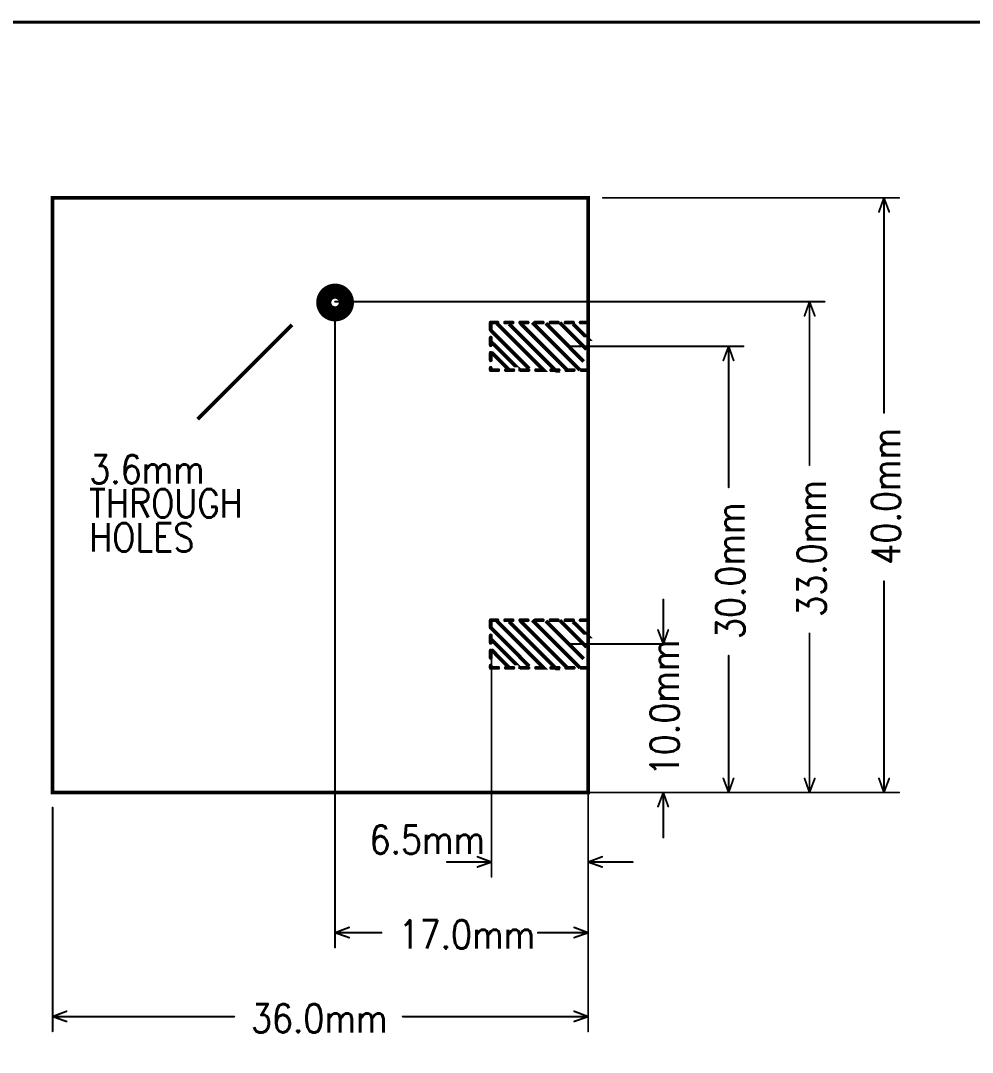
# Model space of a CAD drawing. Extents: x 2.09 to 10.05, y 1.3 to 6.57.
# Drawn here: x 5.011 to 7.531, y 3.84 to 6.571 of the extents above; entities that cross this region are included whole.
import ezdxf

# ---------------------------------------------------------------- set-up
doc = ezdxf.new("R2010")
doc.units = 0
doc.header["$LTSCALE"] = 25
doc.layers.get('0').update_dxf_attribs({"linetype": 'CONTINUOUS'})
doc.styles.get("Standard").update_dxf_attribs({"font": 'simplex'})

# ---------------------------------------------------------------- blocks, each defined once
blk = doc.blocks.new('DISC')
at = {"color": 0, "const_width": 0.5}
blk.add_lwpolyline([(0, 0.25, 1), (0, -0.25, 1)], format="xyb", close=True, dxfattribs=at)

msp = doc.modelspace()

# ---------------------------------------------------------------- linework, layer by layer
at = {"color": 1, "const_width": 0.008}
msp.add_lwpolyline([(2.098, 1.303), (10.047, 1.303), (10.047, 6.567), (2.098, 6.567), (2.098, 1.303)], dxfattribs=at)
at = {"color": 3}
for points, const_width in [([(5.096, 4.528), (5.096, 6.102), (6.514, 6.102), (6.514, 4.528), (5.096, 4.528)], 0.01), ([(6.553, 6.102), (7.337, 6.102)], 0.005), ([(7.297, 6.102), (7.284, 6.065)], 0.005), ([(7.297, 5.533), (7.297, 6.102)], 0.005), ([(7.297, 6.102), (7.311, 6.065)], 0.005), ([(5.844, 5.827), (7.14, 5.827)], 0.005), ([(7.1, 5.827), (7.087, 5.79)], 0.005), ([(7.1, 5.395), (7.1, 5.827)], 0.005), ([(7.1, 5.827), (7.114, 5.79)], 0.005), ([(5.844, 5.787), (5.844, 4.118)], 0.005), ([(6.514, 5.787), (6.514, 4.118)], 0.005), ([(5.73, 5.766), (5.48, 5.516)], 0.01), ([(6.274, 5.772), (6.256, 5.772)], 0.01), ([(6.256, 5.772), (6.256, 5.752)], 0.01), ([(6.272, 5.77), (6.396, 5.646), (6.394, 5.646)], 0.01), ([(6.314, 5.772), (6.294, 5.772)], 0.01), ([(6.305, 5.768), (6.429, 5.644), (6.427, 5.644)], 0.01), ([(6.354, 5.772), (6.334, 5.772)], 0.01), ([(6.335, 5.77), (6.459, 5.646)], 0.01), ([(6.366, 5.772), (6.492, 5.646)], 0.01), ([(6.394, 5.772), (6.374, 5.772)], 0.01), ([(6.402, 5.77), (6.502, 5.669)], 0.01), ([(6.434, 5.772), (6.414, 5.772)], 0.01), ([(6.439, 5.772), (6.51, 5.701)], 0.01), ([(6.474, 5.772), (6.454, 5.772)], 0.01), ([(6.474, 5.768), (6.514, 5.728), (6.512, 5.728)], 0.01), ([(6.514, 5.772), (6.494, 5.772)], 0.01), ([(6.514, 5.766), (6.514, 5.772)], 0.01), ([(6.256, 5.732), (6.256, 5.712)], 0.01), ([(6.258, 5.75), (6.358, 5.65)], 0.01), ([(6.514, 5.726), (6.514, 5.746)], 0.01), ([(6.258, 5.72), (6.331, 5.648), (6.329, 5.648)], 0.01), ([(6.469, 5.709), (6.925, 5.709)], 0.005), ([(6.514, 5.686), (6.514, 5.706)], 0.01), ([(6.886, 5.709), (6.872, 5.672)], 0.005), ([(6.886, 5.336), (6.886, 5.709)], 0.005), ([(6.886, 5.709), (6.899, 5.672)], 0.005), ([(6.256, 5.692), (6.256, 5.672)], 0.01), ([(6.258, 5.693), (6.305, 5.646), (6.303, 5.646)], 0.01), ([(6.256, 5.652), (6.256, 5.646)], 0.01), ([(6.514, 5.646), (6.514, 5.666)], 0.01), ([(6.256, 5.646), (6.276, 5.646)], 0.01), ([(6.296, 5.646), (6.316, 5.646)], 0.01), ([(6.336, 5.646), (6.356, 5.646)], 0.01), ([(6.376, 5.646), (6.396, 5.646)], 0.01), ([(6.416, 5.646), (6.436, 5.646)], 0.01), ([(6.456, 5.646), (6.476, 5.646)], 0.01), ([(6.496, 5.646), (6.514, 5.646)], 0.01), ([(7.297, 4.528), (7.297, 5.087)], 0.005), ([(6.713, 4.921), (6.713, 5.039)], 0.005), ([(6.274, 4.984), (6.256, 4.984)], 0.01), ([(6.256, 4.984), (6.256, 4.964)], 0.01), ([(6.272, 4.982), (6.396, 4.858), (6.394, 4.858)], 0.01), ([(6.314, 4.984), (6.294, 4.984)], 0.01), ([(6.305, 4.98), (6.429, 4.856), (6.427, 4.856)], 0.01), ([(6.354, 4.984), (6.334, 4.984)], 0.01), ([(6.335, 4.982), (6.459, 4.858)], 0.01), ([(6.366, 4.984), (6.492, 4.858)], 0.01), ([(6.394, 4.984), (6.374, 4.984)], 0.01), ([(6.402, 4.982), (6.502, 4.882)], 0.01), ([(6.434, 4.984), (6.414, 4.984)], 0.01), ([(6.439, 4.984), (6.51, 4.913)], 0.01), ([(6.474, 4.984), (6.454, 4.984)], 0.01), ([(6.474, 4.98), (6.514, 4.941), (6.512, 4.941)], 0.01), ([(6.514, 4.984), (6.494, 4.984)], 0.01), ([(6.514, 4.978), (6.514, 4.984)], 0.01), ([(6.256, 4.944), (6.256, 4.924)], 0.01), ([(6.258, 4.963), (6.358, 4.862)], 0.01), ([(6.514, 4.938), (6.514, 4.958)], 0.01), ([(6.713, 4.921), (6.699, 4.958)], 0.005), ([(6.713, 4.921), (6.726, 4.958)], 0.005), ([(7.1, 4.528), (7.1, 4.949)], 0.005), ([(6.258, 4.933), (6.331, 4.86), (6.329, 4.86)], 0.01), ([(6.469, 4.921), (6.752, 4.921)], 0.005), ([(6.514, 4.898), (6.514, 4.918)], 0.01), ([(6.256, 4.904), (6.256, 4.884)], 0.01), ([(6.258, 4.906), (6.305, 4.858), (6.303, 4.858)], 0.01), ([(6.258, 4.894), (6.258, 4.305)], 0.005), ([(6.514, 4.894), (6.514, 4.305)], 0.005), ([(6.886, 4.528), (6.886, 4.89)], 0.005), ([(6.256, 4.864), (6.256, 4.858)], 0.01), ([(6.256, 4.858), (6.276, 4.858)], 0.01), ([(6.296, 4.858), (6.316, 4.858)], 0.01), ([(6.336, 4.858), (6.356, 4.858)], 0.01), ([(6.376, 4.858), (6.396, 4.858)], 0.01), ([(6.416, 4.858), (6.436, 4.858)], 0.01), ([(6.456, 4.858), (6.476, 4.858)], 0.01), ([(6.496, 4.858), (6.514, 4.858)], 0.01), ([(6.514, 4.858), (6.514, 4.878)], 0.01), ([(6.886, 4.528), (6.872, 4.565)], 0.005), ([(6.886, 4.528), (6.899, 4.565)], 0.005), ([(7.1, 4.528), (7.087, 4.565)], 0.005), ([(7.1, 4.528), (7.114, 4.565)], 0.005), ([(7.297, 4.528), (7.284, 4.565)], 0.005), ([(7.297, 4.528), (7.311, 4.565)], 0.005), ([(5.844, 4.528), (7.14, 4.528)], 0.005), ([(6.469, 4.528), (6.752, 4.528)], 0.005), ([(6.469, 4.528), (6.925, 4.528)], 0.005), ([(6.553, 4.528), (7.337, 4.528)], 0.005), ([(6.713, 4.528), (6.699, 4.491)], 0.005), ([(6.713, 4.528), (6.713, 4.409)], 0.005), ([(6.713, 4.528), (6.726, 4.491)], 0.005), ([(5.096, 4.488), (5.096, 3.896)], 0.005), ([(6.514, 4.488), (6.514, 3.896)], 0.005), ([(6.258, 4.344), (6.14, 4.344)], 0.005), ([(6.258, 4.344), (6.221, 4.358)], 0.005), ([(6.258, 4.344), (6.221, 4.331)], 0.005), ([(6.514, 4.344), (6.551, 4.358)], 0.005), ([(6.514, 4.344), (6.632, 4.344)], 0.005), ([(6.514, 4.344), (6.551, 4.331)], 0.005), ([(5.844, 4.157), (5.881, 4.171)], 0.005), ([(5.844, 4.157), (5.967, 4.157)], 0.005), ([(5.844, 4.157), (5.881, 4.144)], 0.005), ([(6.381, 4.157), (6.514, 4.157)], 0.005), ([(6.514, 4.157), (6.477, 4.171)], 0.005), ([(6.514, 4.157), (6.477, 4.144)], 0.005), ([(5.096, 3.935), (5.133, 3.949)], 0.005), ([(5.096, 3.935), (5.577, 3.935)], 0.005), ([(5.096, 3.935), (5.133, 3.922)], 0.005), ([(6.023, 3.935), (6.514, 3.935)], 0.005), ([(6.514, 3.935), (6.477, 3.949)], 0.005), ([(6.514, 3.935), (6.477, 3.922)], 0.005)]:
    msp.add_lwpolyline(points, dxfattribs=dict(at, const_width=const_width))
at = {"color": 2, "const_width": 0.04}
msp.add_lwpolyline([(5.844, 5.795, -1), (5.844, 5.855, -1), (5.844, 5.795)], format="xyb", dxfattribs=at)

# ---------------------------------------------------------------- block references
at = {"color": 3}
for p, xscale, yscale in [((6.553, 6.102), 0.005, 0.005), ((7.297, 6.102), 0.005, 0.005), ((7.297, 6.102), 0.005, 0.005), ((7.297, 6.102), 0.005, 0.005), ((7.337, 6.102), 0.005, 0.005), ((7.284, 6.065), 0.005, 0.005), ((7.311, 6.065), 0.005, 0.005), ((5.844, 5.827), 0.005, 0.005), ((7.1, 5.827), 0.005, 0.005), ((7.1, 5.827), 0.005, 0.005), ((7.1, 5.827), 0.005, 0.005), ((7.14, 5.827), 0.005, 0.005), ((5.844, 5.787), 0.005, 0.005), ((6.514, 5.787), 0.005, 0.005), ((7.087, 5.79), 0.005, 0.005), ((7.114, 5.79), 0.005, 0.005), ((6.256, 5.772), 0.01, 0.01), ((6.256, 5.772), 0.01, 0.01), ((6.274, 5.772), 0.01, 0.01), ((6.294, 5.772), 0.01, 0.01), ((6.314, 5.772), 0.01, 0.01), ((6.334, 5.772), 0.01, 0.01), ((6.354, 5.772), 0.01, 0.01), ((6.374, 5.772), 0.01, 0.01), ((6.394, 5.772), 0.01, 0.01), ((6.414, 5.772), 0.01, 0.01), ((6.434, 5.772), 0.01, 0.01), ((6.454, 5.772), 0.01, 0.01), ((6.474, 5.772), 0.01, 0.01), ((6.494, 5.772), 0.01, 0.01), ((6.514, 5.772), 0.01, 0.01), ((6.514, 5.772), 0.01, 0.01), ((6.514, 5.766), 0.01, 0.01), ((6.256, 5.752), 0.01, 0.01), ((6.256, 5.732), 0.01, 0.01), ((6.514, 5.746), 0.01, 0.01), ((6.256, 5.712), 0.01, 0.01), ((6.469, 5.709), 0.005, 0.005), ((6.514, 5.726), 0.01, 0.01), ((6.514, 5.706), 0.01, 0.01), ((6.886, 5.709), 0.005, 0.005), ((6.886, 5.709), 0.005, 0.005), ((6.886, 5.709), 0.005, 0.005), ((6.925, 5.709), 0.005, 0.005), ((6.256, 5.692), 0.01, 0.01), ((6.514, 5.686), 0.01, 0.01), ((6.256, 5.672), 0.01, 0.01), ((6.256, 5.652), 0.01, 0.01), ((6.514, 5.666), 0.01, 0.01), ((6.872, 5.672), 0.005, 0.005), ((6.899, 5.672), 0.005, 0.005), ((6.256, 5.646), 0.01, 0.01), ((6.256, 5.646), 0.01, 0.01), ((6.276, 5.646), 0.01, 0.01), ((6.296, 5.646), 0.01, 0.01), ((6.316, 5.646), 0.01, 0.01), ((6.336, 5.646), 0.01, 0.01), ((6.356, 5.646), 0.01, 0.01), ((6.376, 5.646), 0.01, 0.01), ((6.396, 5.646), 0.01, 0.01), ((6.416, 5.646), 0.01, 0.01), ((6.436, 5.646), 0.01, 0.01), ((6.456, 5.646), 0.01, 0.01), ((6.476, 5.646), 0.01, 0.01), ((6.496, 5.646), 0.01, 0.01), ((6.514, 5.646), 0.01, 0.01), ((6.514, 5.646), 0.01, 0.01), ((7.297, 5.533), 0.005, 0.005), ((7.1, 5.395), 0.005, 0.005), ((6.886, 5.336), 0.005, 0.005), ((7.297, 5.087), 0.005, 0.005), ((6.713, 5.039), 0.005, 0.005), ((6.256, 4.984), 0.01, 0.01), ((6.256, 4.984), 0.01, 0.01), ((6.274, 4.984), 0.01, 0.01), ((6.294, 4.984), 0.01, 0.01), ((6.314, 4.984), 0.01, 0.01), ((6.334, 4.984), 0.01, 0.01), ((6.354, 4.984), 0.01, 0.01), ((6.374, 4.984), 0.01, 0.01), ((6.394, 4.984), 0.01, 0.01), ((6.414, 4.984), 0.01, 0.01), ((6.434, 4.984), 0.01, 0.01), ((6.454, 4.984), 0.01, 0.01), ((6.474, 4.984), 0.01, 0.01), ((6.494, 4.984), 0.01, 0.01), ((6.514, 4.984), 0.01, 0.01), ((6.514, 4.984), 0.01, 0.01), ((6.514, 4.978), 0.01, 0.01), ((6.256, 4.964), 0.01, 0.01), ((6.256, 4.944), 0.01, 0.01), ((6.514, 4.958), 0.01, 0.01), ((6.514, 4.938), 0.01, 0.01), ((6.699, 4.958), 0.005, 0.005), ((6.726, 4.958), 0.005, 0.005), ((7.1, 4.949), 0.005, 0.005), ((6.256, 4.924), 0.01, 0.01), ((6.469, 4.921), 0.005, 0.005), ((6.514, 4.918), 0.01, 0.01), ((6.713, 4.921), 0.005, 0.005), ((6.713, 4.921), 0.005, 0.005), ((6.713, 4.921), 0.005, 0.005), ((6.752, 4.921), 0.005, 0.005), ((6.256, 4.904), 0.01, 0.01), ((6.256, 4.884), 0.01, 0.01), ((6.258, 4.894), 0.005, 0.005), ((6.514, 4.898), 0.01, 0.01), ((6.514, 4.894), 0.005, 0.005), ((6.886, 4.89), 0.005, 0.005), ((6.256, 4.864), 0.01, 0.01), ((6.256, 4.858), 0.01, 0.01), ((6.256, 4.858), 0.01, 0.01), ((6.276, 4.858), 0.01, 0.01), ((6.296, 4.858), 0.01, 0.01), ((6.316, 4.858), 0.01, 0.01), ((6.336, 4.858), 0.01, 0.01), ((6.356, 4.858), 0.01, 0.01), ((6.376, 4.858), 0.01, 0.01), ((6.396, 4.858), 0.01, 0.01), ((6.416, 4.858), 0.01, 0.01), ((6.436, 4.858), 0.01, 0.01), ((6.456, 4.858), 0.01, 0.01), ((6.476, 4.858), 0.01, 0.01), ((6.496, 4.858), 0.01, 0.01), ((6.514, 4.878), 0.01, 0.01), ((6.514, 4.858), 0.01, 0.01), ((6.514, 4.858), 0.01, 0.01), ((6.872, 4.565), 0.005, 0.005), ((6.899, 4.565), 0.005, 0.005), ((7.087, 4.565), 0.005, 0.005), ((7.114, 4.565), 0.005, 0.005), ((7.284, 4.565), 0.005, 0.005), ((7.311, 4.565), 0.005, 0.005), ((5.844, 4.528), 0.005, 0.005), ((6.469, 4.528), 0.005, 0.005), ((6.469, 4.528), 0.005, 0.005), ((6.553, 4.528), 0.005, 0.005), ((6.713, 4.528), 0.005, 0.005), ((6.713, 4.528), 0.005, 0.005), ((6.713, 4.528), 0.005, 0.005), ((6.752, 4.528), 0.005, 0.005), ((6.886, 4.528), 0.005, 0.005), ((6.886, 4.528), 0.005, 0.005), ((6.886, 4.528), 0.005, 0.005), ((6.925, 4.528), 0.005, 0.005), ((7.1, 4.528), 0.005, 0.005), ((7.1, 4.528), 0.005, 0.005), ((7.1, 4.528), 0.005, 0.005), ((7.14, 4.528), 0.005, 0.005), ((7.297, 4.528), 0.005, 0.005), ((7.297, 4.528), 0.005, 0.005), ((7.297, 4.528), 0.005, 0.005), ((7.337, 4.528), 0.005, 0.005), ((5.096, 4.488), 0.005, 0.005), ((6.514, 4.488), 0.005, 0.005), ((6.699, 4.491), 0.005, 0.005), ((6.726, 4.491), 0.005, 0.005), ((6.713, 4.409), 0.005, 0.005), ((6.14, 4.344), 0.005, 0.005), ((6.221, 4.358), 0.005, 0.005), ((6.258, 4.344), 0.005, 0.005), ((6.258, 4.344), 0.005, 0.005), ((6.258, 4.344), 0.005, 0.005), ((6.514, 4.344), 0.005, 0.005), ((6.514, 4.344), 0.005, 0.005), ((6.514, 4.344), 0.005, 0.005), ((6.551, 4.358), 0.005, 0.005), ((6.632, 4.344), 0.005, 0.005), ((6.221, 4.331), 0.005, 0.005), ((6.551, 4.331), 0.005, 0.005), ((6.258, 4.305), 0.005, 0.005), ((6.514, 4.305), 0.005, 0.005), ((5.844, 4.157), 0.005, 0.005), ((5.844, 4.157), 0.005, 0.005), ((5.844, 4.157), 0.005, 0.005), ((5.881, 4.171), 0.005, 0.005), ((5.967, 4.157), 0.005, 0.005), ((6.381, 4.157), 0.005, 0.005), ((6.477, 4.171), 0.005, 0.005), ((6.514, 4.157), 0.005, 0.005), ((6.514, 4.157), 0.005, 0.005), ((6.514, 4.157), 0.005, 0.005), ((5.881, 4.144), 0.005, 0.005), ((6.477, 4.144), 0.005, 0.005), ((5.844, 4.118), 0.005, 0.005), ((6.514, 4.118), 0.005, 0.005), ((5.096, 3.935), 0.005, 0.005), ((5.096, 3.935), 0.005, 0.005), ((5.096, 3.935), 0.005, 0.005), ((5.133, 3.949), 0.005, 0.005), ((5.577, 3.935), 0.005, 0.005), ((6.023, 3.935), 0.005, 0.005), ((6.477, 3.949), 0.005, 0.005), ((6.514, 3.935), 0.005, 0.005), ((6.514, 3.935), 0.005, 0.005), ((6.514, 3.935), 0.005, 0.005), ((5.133, 3.922), 0.005, 0.005), ((6.477, 3.922), 0.005, 0.005), ((5.096, 3.896), 0.005, 0.005), ((6.514, 3.896), 0.005, 0.005)]:
    msp.add_blockref('DISC', p, dxfattribs=dict(at, xscale=xscale, yscale=yscale))

# ---------------------------------------------------------------- texts
at = {"color": 3, "width": 0.866}
for s, p in [('40.0mm', (7.34, 5.131)), ('33.0mm', (7.143, 4.993)), ('30.0mm', (6.928, 4.934)), ('10.0mm', (6.754, 4.571))]:
    msp.add_text(s, height=0.075, rotation=90, dxfattribs=at).set_placement(p)
for s, p in [('3.6mm', (5.193, 5.346)), ('THROUGH', (5.193, 5.256)), ('HOLES', (5.193, 5.166)), ('6.5mm', (5.935, 4.366)), ('17.0mm', (6.012, 4.115)), ('36.0mm', (5.621, 3.893))]:
    msp.add_text(s, height=0.075, dxfattribs=at).set_placement(p)

doc.saveas('drawing.dxf')
